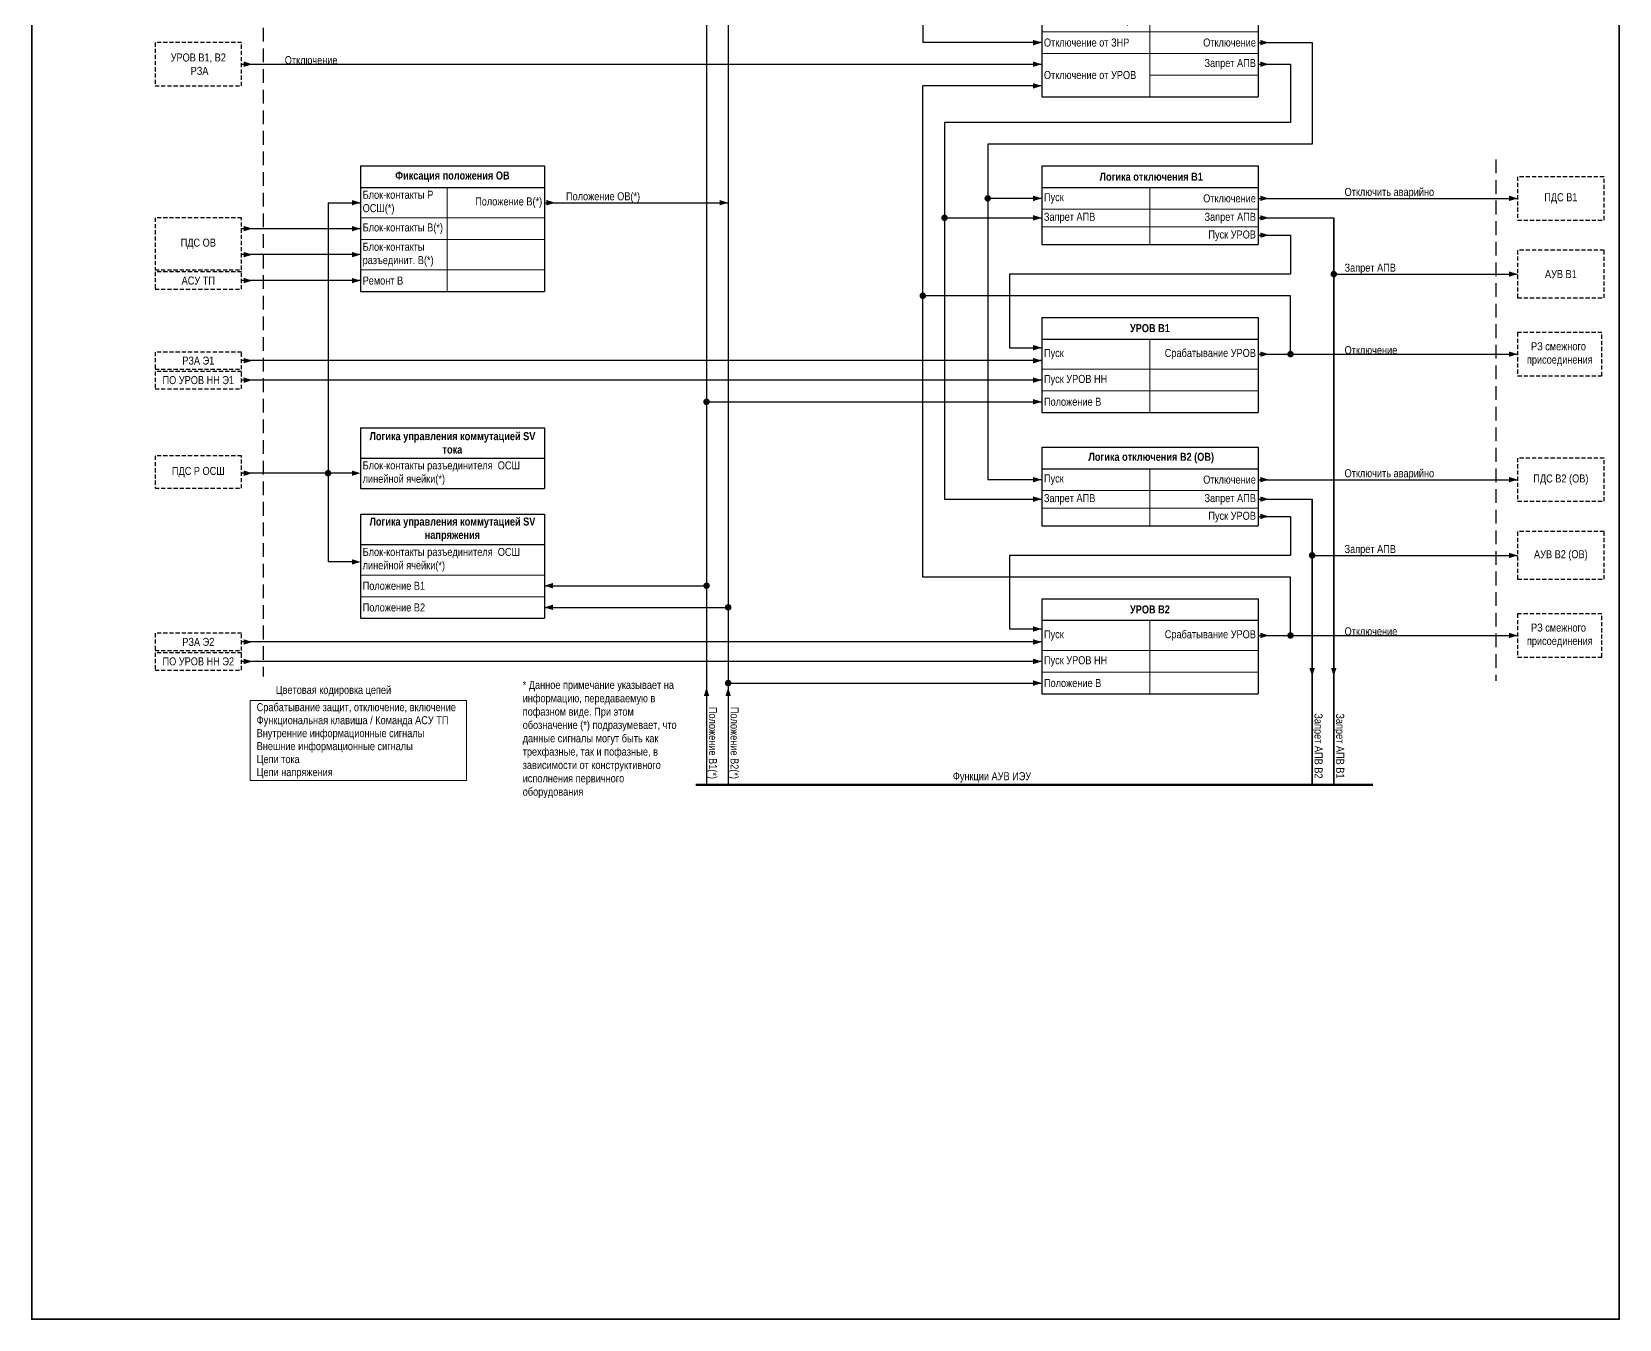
# Model space of a CAD drawing. Header units: millimetres. Extents: x -14593 to 14732, y -17400 to 5232.
# Drawn here: x 3988 to 4722, y -7016 to -6421 of the extents above; entities that cross this region are included whole.
import ezdxf
from ezdxf.enums import TextEntityAlignment as Align

# ---------------------------------------------------------------- set-up
doc = ezdxf.new("R2010")
doc.units = ezdxf.units.MM
doc.linetypes.add('штриховая2', pattern=[9.525, 6.35, -3.175])
for name, color, linetype, lineweight in [('Основная', 7, 'Continuous', 30), ('Отключение_включение', 1, 'Continuous', 30), ('Тонкая', 7, 'Continuous', 18), ('Цепи внешние', 84, 'Continuous', 30), ('Цепи внутренние', 5, 'Continuous', 30), ('Цепи ТН', 200, 'Continuous', 30), ('Цепи ТТ', 23, 'Continuous', 30), ('Цепь - ФК и АСУ', 132, 'Continuous', 30)]:
    doc.layers.add(name, color=color, linetype=linetype, lineweight=lineweight)
doc.layers.add('Рамка', color=8, linetype='Continuous', lineweight=35, plot=False)
doc.styles.add('Narrow', font='ARIALN.TTF')
doc.styles.add('Табл дан', font='ARIALN.TTF')
doc.styles.add('Табл загол', font='ARIALNB.TTF')

# ---------------------------------------------------------------- blocks, each defined once
blk = doc.blocks.new('*T410')
at = {"layer": 'Основная', "color": 0, "linetype": 'ByBlock', "lineweight": -2, "transparency": 16777216}
for p, q in [((0, 0), (100, 0)), ((0, 0), (0, -10)), ((100, 0), (100, -10))]:
    blk.add_line(p, q, dxfattribs=at)
at = {"layer": 'Основная', "color": 0, "linetype": 'ByBlock', "lineweight": 30, "transparency": 16777216}
for p, q in [((0, -10), (100, -10)), ((0, -10), (0, -70)), ((100, -10), (100, -70)), ((0, -70), (100, -70))]:
    blk.add_line(p, q, dxfattribs=at)
at = {"layer": 'Основная', "color": 0, "linetype": 'ByBlock', "lineweight": 18, "transparency": 16777216}
for p, q in [((50, -10), (50, -70)), ((0, -20), (100, -20)), ((0, -30), (100, -30)), ((0, -40), (100, -40)), ((0, -50), (100, -50)), ((50, -60), (100, -60))]:
    blk.add_line(p, q, dxfattribs=at)
at = {"layer": 'Основная', "color": 0, "transparency": 16777216, "char_height": 3.7}
for s, insert, width, attachment_point, style in [('{\\C256;Логика отключения}', (50, -5), 97, 5, 'Табл загол'), ('Пуск ТУ ОТФ', (99, -15), 48, 6, 'Табл дан'), ('Телеотключение', (1, -25), 48, 4, 'Табл дан'), ('Пуск ТО', (99, -25), 48, 6, 'Табл дан'), ('{\\C256;Отключение от защит}', (1, -35), 48, 4, 'Табл дан'), ('Отключение от ЗНР', (1, -45), 48, 4, 'Табл дан'), ('Отключение', (99, -45), 48, 6, 'Табл дан'), ('Отключение от УРОВ', (1, -60), 48, 4, 'Табл дан'), ('Запрет АПВ', (99, -55), 48, 6, 'Табл дан')]:
    blk.add_mtext(s, dxfattribs=dict(at, insert=insert, width=width, attachment_point=attachment_point, style=style))
blk = doc.blocks.new('Point')
at = {"layer": 'Основная', "color": 0, "const_width": 1.5}
blk.add_lwpolyline([(-0.75, 0, 1), (0.75, 0, 1)], format="xyb", close=True, dxfattribs=at)
blk = doc.blocks.new('*T411')
at = {"layer": 'Основная', "color": 0, "linetype": 'ByBlock', "lineweight": -2, "transparency": 16777216}
for p, q in [((0, 0), (100, 0)), ((0, 0), (0, -10)), ((100, 0), (100, -10))]:
    blk.add_line(p, q, dxfattribs=at)
at = {"layer": 'Основная', "color": 0, "linetype": 'ByBlock', "lineweight": 30, "transparency": 16777216}
for p, q in [((0, -10), (100, -10)), ((0, -10), (0, -44)), ((100, -10), (100, -44)), ((0, -44), (100, -44))]:
    blk.add_line(p, q, dxfattribs=at)
at = {"layer": 'Основная', "color": 0, "linetype": 'ByBlock', "lineweight": 18, "transparency": 16777216}
for p, q in [((50, -10), (50, -44)), ((0, -24), (100, -24)), ((0, -34), (100, -34))]:
    blk.add_line(p, q, dxfattribs=at)
at = {"layer": 'Основная', "color": 0, "transparency": 16777216, "char_height": 3.7}
for s, insert, width, attachment_point, style in [('{\\C256;УРОВ В1}', (50, -5), 97, 5, 'Табл загол'), ('{\\C256;Пуск}', (1, -17), 48, 4, 'Табл дан'), ('Срабатывание УРОВ', (99, -17), 48, 6, 'Табл дан'), ('Пуск УРОВ НН', (1, -29), 48, 4, 'Табл дан'), ('Положение В', (1, -39), 48, 4, 'Табл дан')]:
    blk.add_mtext(s, dxfattribs=dict(at, insert=insert, width=width, attachment_point=attachment_point, style=style))
blk = doc.blocks.new('*T412')
at = {"layer": 'Основная', "color": 0, "linetype": 'ByBlock', "lineweight": -2, "transparency": 16777216}
for p, q in [((0, 0), (100, 0)), ((0, 0), (0, -10)), ((100, 0), (100, -10))]:
    blk.add_line(p, q, dxfattribs=at)
at = {"layer": 'Основная', "color": 0, "linetype": 'ByBlock', "lineweight": 30, "transparency": 16777216}
for p, q in [((0, -10), (100, -10)), ((0, -10), (0, -36.33)), ((100, -10), (100, -36.33)), ((0, -36.33), (100, -36.33))]:
    blk.add_line(p, q, dxfattribs=at)
at = {"layer": 'Основная', "color": 0, "linetype": 'ByBlock', "lineweight": 18, "transparency": 16777216}
for p, q in [((50, -10), (50, -36.33)), ((0, -20), (100, -20)), ((0, -28.17), (100, -28.17))]:
    blk.add_line(p, q, dxfattribs=at)
at = {"layer": 'Основная', "color": 0, "transparency": 16777216, "char_height": 3.7}
for s, insert, width, attachment_point, style in [('{\\C256; Логика отключения В1}', (50, -5), 97, 5, 'Табл загол'), ('Пуск', (1, -15), 48, 4, 'Табл дан'), ('Отключение', (99, -15), 48, 6, 'Табл дан'), ('Запрет АПВ', (1, -24.08), 48, 4, 'Табл дан'), ('Запрет АПВ', (99, -24.08), 48, 6, 'Табл дан'), ('Пуск УРОВ', (99, -32.25), 48, 6, 'Табл дан')]:
    blk.add_mtext(s, dxfattribs=dict(at, insert=insert, width=width, attachment_point=attachment_point, style=style))
blk = doc.blocks.new('*T413')
at = {"layer": 'Основная', "color": 0, "linetype": 'ByBlock', "lineweight": -2, "transparency": 16777216}
for p, q in [((0, 0), (100, 0)), ((0, 0), (0, -10)), ((100, 0), (100, -10))]:
    blk.add_line(p, q, dxfattribs=at)
at = {"layer": 'Основная', "color": 0, "linetype": 'ByBlock', "lineweight": 30, "transparency": 16777216}
for p, q in [((0, -10), (100, -10)), ((0, -10), (0, -36.33)), ((100, -10), (100, -36.33)), ((0, -36.33), (100, -36.33))]:
    blk.add_line(p, q, dxfattribs=at)
at = {"layer": 'Основная', "color": 0, "linetype": 'ByBlock', "lineweight": 18, "transparency": 16777216}
for p, q in [((50, -10), (50, -36.33)), ((0, -20), (100, -20)), ((0, -28.17), (100, -28.17))]:
    blk.add_line(p, q, dxfattribs=at)
at = {"layer": 'Основная', "color": 0, "transparency": 16777216, "char_height": 3.7}
for s, insert, width, attachment_point, style in [('{\\C256; Логика отключения В2 (ОВ)}', (50, -5), 97, 5, 'Табл загол'), ('Пуск', (1, -15), 48, 4, 'Табл дан'), ('Отключение', (99, -15), 48, 6, 'Табл дан'), ('Запрет АПВ', (1, -24.08), 48, 4, 'Табл дан'), ('Запрет АПВ', (99, -24.08), 48, 6, 'Табл дан'), ('Пуск УРОВ', (99, -32.25), 48, 6, 'Табл дан')]:
    blk.add_mtext(s, dxfattribs=dict(at, insert=insert, width=width, attachment_point=attachment_point, style=style))
blk = doc.blocks.new('*T414')
at = {"layer": 'Основная', "color": 0, "linetype": 'ByBlock', "lineweight": -2, "transparency": 16777216}
for p, q in [((0, 0), (100, 0)), ((0, 0), (0, -10)), ((100, 0), (100, -10))]:
    blk.add_line(p, q, dxfattribs=at)
at = {"layer": 'Основная', "color": 0, "linetype": 'ByBlock', "lineweight": 30, "transparency": 16777216}
for p, q in [((0, -10), (100, -10)), ((0, -10), (0, -44)), ((100, -10), (100, -44)), ((0, -44), (100, -44))]:
    blk.add_line(p, q, dxfattribs=at)
at = {"layer": 'Основная', "color": 0, "linetype": 'ByBlock', "lineweight": 18, "transparency": 16777216}
for p, q in [((50, -10), (50, -44)), ((0, -24), (100, -24)), ((0, -34), (100, -34))]:
    blk.add_line(p, q, dxfattribs=at)
at = {"layer": 'Основная', "color": 0, "transparency": 16777216, "char_height": 3.7}
for s, insert, width, attachment_point, style in [('{\\C256;УРОВ В2}', (50, -5), 97, 5, 'Табл загол'), ('{\\C256;Пуск}', (1, -17), 48, 4, 'Табл дан'), ('Срабатывание УРОВ', (99, -17), 48, 6, 'Табл дан'), ('Пуск УРОВ НН', (1, -29), 48, 4, 'Табл дан'), ('Положение В', (1, -39), 48, 4, 'Табл дан')]:
    blk.add_mtext(s, dxfattribs=dict(at, insert=insert, width=width, attachment_point=attachment_point, style=style))
blk = doc.blocks.new('*T415')
at = {"layer": 'Основная', "color": 0, "linetype": 'ByBlock', "lineweight": -2, "transparency": 16777216}
for p, q in [((0, 0), (85, 0)), ((0, 0), (0, -14)), ((85, 0), (85, -14))]:
    blk.add_line(p, q, dxfattribs=at)
at = {"layer": 'Основная', "color": 0, "linetype": 'ByBlock', "lineweight": 30, "transparency": 16777216}
for p, q in [((0, -14), (85, -14)), ((0, -14), (0, -28.08)), ((85, -14), (85, -28.08)), ((0, -28.08), (85, -28.08))]:
    blk.add_line(p, q, dxfattribs=at)
at = {"layer": 'Основная', "color": 0, "transparency": 16777216, "char_height": 3.7}
for s, insert, width, attachment_point, style in [('Логика управления коммутацией SV тока', (42.5, -7), 82, 5, 'Табл загол'), ('Блок-контакты разъединителя  ОСШ линейной ячейки(*)', (1, -21.04), 83, 4, 'Табл дан')]:
    blk.add_mtext(s, dxfattribs=dict(at, insert=insert, width=width, attachment_point=attachment_point, style=style))
blk = doc.blocks.new('*T416')
at = {"layer": 'Основная', "color": 0, "linetype": 'ByBlock', "lineweight": -2, "transparency": 16777216}
for p, q in [((0, 0), (85, 0)), ((0, 0), (0, -14)), ((85, 0), (85, -14))]:
    blk.add_line(p, q, dxfattribs=at)
at = {"layer": 'Основная', "color": 0, "linetype": 'ByBlock', "lineweight": 30, "transparency": 16777216}
for p, q in [((0, -14), (85, -14)), ((0, -14), (0, -48.08)), ((85, -14), (85, -48.08)), ((0, -48.08), (85, -48.08))]:
    blk.add_line(p, q, dxfattribs=at)
at = {"layer": 'Основная', "color": 0, "linetype": 'ByBlock', "lineweight": 18, "transparency": 16777216}
for p, q in [((0, -28.08), (85, -28.08)), ((0, -38.08), (85, -38.08))]:
    blk.add_line(p, q, dxfattribs=at)
at = {"layer": 'Основная', "color": 0, "transparency": 16777216, "char_height": 3.7}
for s, insert, width, attachment_point, style in [('Логика управления коммутацией SV напряжения', (42.5, -7), 82, 5, 'Табл загол'), ('Блок-контакты разъединителя  ОСШ линейной ячейки(*)', (1, -21.04), 83, 4, 'Табл дан'), ('\\A1;Положение В1', (1, -33.08), 83, 4, 'Табл дан'), ('\\A1;Положение В2', (1, -43.08), 83, 4, 'Табл дан')]:
    blk.add_mtext(s, dxfattribs=dict(at, insert=insert, width=width, attachment_point=attachment_point, style=style))
blk = doc.blocks.new('*T417')
at = {"layer": 'Основная', "color": 0, "linetype": 'ByBlock', "lineweight": -2, "transparency": 16777216}
for p, q in [((0, 0), (85, 0)), ((0, 0), (0, -10)), ((85, 0), (85, -10))]:
    blk.add_line(p, q, dxfattribs=at)
at = {"layer": 'Основная', "color": 0, "linetype": 'ByBlock', "lineweight": 30, "transparency": 16777216}
for p, q in [((0, -10), (85, -10)), ((0, -10), (0, -58.04)), ((85, -10), (85, -58.04)), ((0, -58.04), (85, -58.04))]:
    blk.add_line(p, q, dxfattribs=at)
at = {"layer": 'Основная', "color": 0, "linetype": 'ByBlock', "lineweight": 18, "transparency": 16777216}
for p, q in [((40, -10), (40, -58.04)), ((0, -24.02), (85, -24.02)), ((0, -34.02), (85, -34.02)), ((0, -48.04), (85, -48.04))]:
    blk.add_line(p, q, dxfattribs=at)
at = {"layer": 'Основная', "color": 0, "transparency": 16777216, "char_height": 3.7}
for s, insert, width, attachment_point, style in [('Фиксация положения ОВ', (42.5, -5), 82, 5, 'Табл загол'), ('Блок-контакты Р  ОСШ(*)', (1, -17.01), 38, 4, 'Табл дан'), ('\\A1;Положение В(*)', (84, -17.01), 43, 6, 'Табл дан'), ('Блок-контакты В(*)', (1, -29.02), 38, 4, 'Табл дан'), ('Блок-контакты разъединит. В(*)', (1, -41.03), 38, 4, 'Табл дан'), ('Ремонт В', (1, -53.04), 38, 4, 'Табл дан')]:
    blk.add_mtext(s, dxfattribs=dict(at, insert=insert, width=width, attachment_point=attachment_point, style=style))

msp = doc.modelspace()

# ---------------------------------------------------------------- linework, layer by layer
at = {"layer": 'Отключение_включение'}
for points in [[(4400, -6356), (4400, -6426)], [(4580, -6426), (4580, -6473)], [(4085, -6436), (4455, -6436)], [(4455, -6446), (4400, -6446)], [(4400, -6673), (4400, -6446)], [(4580, -6473), (4430, -6473)], [(4430, -6473), (4430, -6498)], [(4455, -6498), (4430, -6498)], [(4430, -6498), (4430, -6628)], [(4555, -6498), (4675, -6498)], [(4570, -6543), (4400, -6543)], [(4570, -6570), (4570, -6543)], [(4455, -6628), (4430, -6628)], [(4555, -6628), (4675, -6628)], [(4570, -6673), (4400, -6673)], [(4570, -6700), (4570, -6673)]]:
    msp.add_lwpolyline(points, dxfattribs=at)
at = {"layer": 'Отключение_включение', "ltscale": 0.3}
for points in [[(4455, -6426), (4400, -6426)], [(4555, -6426), (4580, -6426)], [(4555, -6570), (4675, -6570)], [(4555, -6700), (4675, -6700)]]:
    msp.add_lwpolyline(points, dxfattribs=at)
for points in [[(4455, -6426, 0, 2.5, 0), (4451, -6426, 0, 0, 0)], [(4560, -6426, 0, 2.5, 0), (4556, -6426, 0, 0, 0)], [(4090, -6436, 0, 2.5, 0), (4086, -6436, 0, 0, 0)], [(4455, -6436, 0, 2.5, 0), (4451, -6436, 0, 0, 0)], [(4455, -6446, 0, 2.5, 0), (4451, -6446, 0, 0, 0)], [(4455, -6498, 0, 2.5, 0), (4451, -6498, 0, 0, 0)], [(4560, -6498, 0, 2.5, 0), (4556, -6498, 0, 0, 0)], [(4675, -6498, 0, 2.5, 0), (4671, -6498, 0, 0, 0)], [(4560, -6570, 0, 2.5, 0), (4556, -6570, 0, 0, 0)], [(4675, -6570, 0, 2.5, 0), (4671, -6570, 0, 0, 0)], [(4455, -6628, 0, 2.5, 0), (4451, -6628, 0, 0, 0)], [(4560, -6628, 0, 2.5, 0), (4556, -6628, 0, 0, 0)], [(4675, -6628, 0, 2.5, 0), (4671, -6628, 0, 0, 0)], [(4560, -6700, 0, 2.5, 0), (4556, -6700, 0, 0, 0)], [(4675, -6700, 0, 2.5, 0), (4671, -6700, 0, 0, 0)]]:
    msp.add_lwpolyline(points, format="xyseb", dxfattribs=at)
at = {"layer": 'Рамка', "color": 1}
msp.add_lwpolyline([(3988, -5719), (4722, -5719), (4722, -7016), (3988, -7016)], close=True, dxfattribs=at)
at = {"layer": 'Тонкая', "ltscale": 0.3}
msp.add_lwpolyline([(4089, -6730), (4189, -6730), (4189, -6767), (4089, -6767)], close=True, dxfattribs=at)
at = {"layer": 'Цепи внешние', "linetype": 'штриховая2', "ltscale": 0.3}
for points in [[(4085, -6426), (4045, -6426), (4045, -6446), (4085, -6446)], [(4715, -6488), (4675, -6488), (4675, -6508), (4715, -6508)], [(4085, -6507), (4045, -6507), (4045, -6531), (4085, -6531)], [(4715, -6522), (4675, -6522), (4675, -6544), (4715, -6544)], [(4085, -6532), (4045, -6532), (4045, -6540), (4085, -6540)], [(4714, -6560), (4675, -6560), (4675, -6580), (4714, -6580)], [(4085, -6569), (4045, -6569), (4045, -6577), (4085, -6577)], [(4085, -6578), (4045, -6578), (4045, -6586), (4085, -6586)], [(4085, -6617), (4045, -6617), (4045, -6632), (4085, -6632)], [(4715, -6618), (4675, -6618), (4675, -6638), (4715, -6638)], [(4715, -6652), (4675, -6652), (4675, -6674), (4715, -6674)], [(4714, -6690), (4675, -6690), (4675, -6710), (4714, -6710)], [(4085, -6699), (4045, -6699), (4045, -6707), (4085, -6707)], [(4085, -6708), (4045, -6708), (4045, -6716), (4085, -6716)]]:
    msp.add_lwpolyline(points, close=True, dxfattribs=at)
at = {"layer": 'Цепи внешние'}
for points in [[(4125, -6500), (4125, -6666)], [(4125, -6500), (4140, -6500)], [(4140, -6512), (4085, -6512)], [(4140, -6524), (4085, -6524)], [(4140, -6536), (4085, -6536)], [(4455, -6573), (4085, -6573)], [(4455, -6582), (4085, -6582)], [(4138, -6625), (4085, -6625)], [(4138, -6666), (4125, -6666)], [(4455, -6703), (4085, -6703)], [(4455, -6712), (4085, -6712)]]:
    msp.add_lwpolyline(points, dxfattribs=at)
at = {"layer": 'Цепи внешние', "ltscale": 0.3}
for points in [[(4140, -6500, 0, 2.5, 0), (4136, -6500, 0, 0, 0)], [(4090, -6512, 0, 2.5, 0), (4086, -6512, 0, 0, 0)], [(4140, -6512, 0, 2.5, 0), (4136, -6512, 0, 0, 0)], [(4090, -6524, 0, 2.5, 0), (4086, -6524, 0, 0, 0)], [(4140, -6524, 0, 2.5, 0), (4136, -6524, 0, 0, 0)], [(4675, -6533, 0, 2.5, 0), (4671, -6533, 0, 0, 0)], [(4090, -6536, 0, 2.5, 0), (4086, -6536, 0, 0, 0)], [(4140, -6536, 0, 2.5, 0), (4136, -6536, 0, 0, 0)], [(4090, -6573, 0, 2.5, 0), (4086, -6573, 0, 0, 0)], [(4455, -6573, 0, 2.5, 0), (4451, -6573, 0, 0, 0)], [(4090, -6582, 0, 2.5, 0), (4086, -6582, 0, 0, 0)], [(4455, -6582, 0, 2.5, 0), (4451, -6582, 0, 0, 0)], [(4090, -6625, 0, 2.5, 0), (4086, -6625, 0, 0, 0)], [(4140, -6625, 0, 2.5, 0), (4136, -6625, 0, 0, 0)], [(4675, -6663, 0, 2.5, 0), (4671, -6663, 0, 0, 0)], [(4140, -6666, 0, 2.5, 0), (4136, -6666, 0, 0, 0)], [(4090, -6703, 0, 2.5, 0), (4086, -6703, 0, 0, 0)], [(4455, -6703, 0, 2.5, 0), (4451, -6703, 0, 0, 0)], [(4090, -6712, 0, 2.5, 0), (4086, -6712, 0, 0, 0)], [(4455, -6712, 0, 2.5, 0), (4451, -6712, 0, 0, 0)]]:
    msp.add_lwpolyline(points, format="xyseb", dxfattribs=at)
for points in [[(4590, -6533), (4675, -6533)], [(4580, -6663), (4675, -6663)]]:
    msp.add_lwpolyline(points, dxfattribs=at)
at = {"layer": 'Цепи внутренние', "linetype": 'штриховая2'}
for points in [[(4095, -6143), (4095, -6719)], [(4665, -6480), (4665, -6721)]]:
    msp.add_lwpolyline(points, dxfattribs=at)
at = {"layer": 'Цепи внутренние', "ltscale": 0.3}
for points in [[(4310, -6395), (4310, -6769)], [(4300, -6405), (4300, -6769)]]:
    msp.add_lwpolyline(points, dxfattribs=at)
for points in [[(4560, -6436, 0, 2.5, 0), (4556, -6436, 0, 0, 0)], [(4230, -6500, 0, 2.5, 0), (4226, -6500, 0, 0, 0)], [(4310, -6500, 0, 2.5, 0), (4306, -6500, 0, 0, 0)], [(4455, -6507, 0, 2.5, 0), (4451, -6507, 0, 0, 0)], [(4560, -6507, 0, 2.5, 0), (4556, -6507, 0, 0, 0)], [(4560, -6515, 0, 2.5, 0), (4556, -6515, 0, 0, 0)], [(4455, -6567, 0, 2.5, 0), (4451, -6567, 0, 0, 0)], [(4455, -6592, 0, 2.5, 0), (4451, -6592, 0, 0, 0)], [(4455, -6637, 0, 2.5, 0), (4451, -6637, 0, 0, 0)], [(4560, -6637, 0, 2.5, 0), (4556, -6637, 0, 0, 0)], [(4560, -6645, 0, 2.5, 0), (4556, -6645, 0, 0, 0)], [(4225, -6677, 0, 2.5, 0), (4229, -6677, 0, 0, 0)], [(4225, -6687, 0, 2.5, 0), (4229, -6687, 0, 0, 0)], [(4455, -6697, 0, 2.5, 0), (4451, -6697, 0, 0, 0)], [(4580, -6719, 0, 2.5, 0), (4580, -6715, 0, 0, 0)], [(4590, -6719, 0, 2.5, 0), (4590, -6715, 0, 0, 0)], [(4300, -6724, 0, 2.5, 0), (4300, -6728, 0, 0, 0)], [(4310, -6724, 0, 2.5, 0), (4310, -6728, 0, 0, 0)], [(4455, -6722, 0, 2.5, 0), (4451, -6722, 0, 0, 0)]]:
    msp.add_lwpolyline(points, format="xyseb", dxfattribs=at)
at = {"layer": 'Цепи внутренние'}
for points in [[(4555, -6436), (4570, -6436)], [(4570, -6436), (4570, -6463)], [(4570, -6463), (4410, -6463)], [(4410, -6463), (4410, -6507)], [(4225, -6500), (4310, -6500)], [(4410, -6507), (4455, -6507)], [(4410, -6507), (4410, -6637)], [(4555, -6507), (4590, -6507)], [(4590, -6507), (4590, -6769)], [(4590, -6769), (4590, -6507)], [(4555, -6515), (4570, -6515)], [(4570, -6515), (4570, -6533)], [(4570, -6533), (4440, -6533)], [(4440, -6533), (4440, -6567)], [(4440, -6567), (4455, -6567)], [(4300, -6592), (4455, -6592)], [(4410, -6637), (4455, -6637)], [(4555, -6637), (4580, -6637)], [(4580, -6637), (4580, -6769)], [(4580, -6769), (4580, -6637)], [(4555, -6645), (4570, -6645)], [(4570, -6645), (4570, -6663)], [(4570, -6663), (4440, -6663)], [(4440, -6663), (4440, -6697)], [(4225, -6677), (4300, -6677)], [(4225, -6687), (4310, -6687)], [(4440, -6697), (4455, -6697)], [(4310, -6722), (4340, -6722), (4340, -6722)], [(4340, -6722), (4455, -6722)]]:
    msp.add_lwpolyline(points, dxfattribs=at)
at = {"layer": 'Цепи внутренние', "lineweight": 60}
msp.add_lwpolyline([(4295, -6769), (4608, -6769)], dxfattribs=at)

# ---------------------------------------------------------------- block references
for name, p in [('*T410', (4455, -6381)), ('*T417', (4140, -6482.97)), ('*T412', (4455, -6483)), ('*T411', (4455, -6553)), ('*T415', (4140, -6604)), ('*T413', (4455, -6613)), ('*T416', (4140, -6644)), ('*T414', (4455, -6683))]:
    msp.add_blockref(name, p)
at = {"layer": 'Отключение_включение'}
for p in [(4430, -6498), (4400, -6543), (4570, -6570), (4570, -6700)]:
    msp.add_blockref('Point', p, dxfattribs=at)
at = {"layer": 'Цепи внешние'}
for p in [(4590, -6533), (4125, -6625), (4580, -6663)]:
    msp.add_blockref('Point', p, dxfattribs=at)
at = {"layer": 'Цепи внутренние'}
for p in [(4410, -6507), (4300, -6592), (4300, -6677), (4310, -6687), (4310, -6722)]:
    msp.add_blockref('Point', p, dxfattribs=at)

# ---------------------------------------------------------------- texts
at = {"layer": 'Основная', "style": 'Narrow'}
msp.add_text('Цветовая кодировка цепей', height=3.7, dxfattribs=at).set_placement((4127.5, -6727), align=Align.CENTER)
at = {"layer": 'Основная', "char_height": 3.7, "style": 'Narrow'}
for s, insert, width, attachment_point in [('УРОВ В1, В2\\P РЗА', (4065, -6436), 40, 5), ('Отключение', (4105, -6436), 65, 7), ('Положение ОВ(*)', (4235, -6500), 65, 7), ('Отключить аварийно', (4595, -6498), 124, 7), ('ПДС В1', (4695, -6498), 40, 5), ('ПДС ОВ', (4065, -6519), 40, 5), ('Запрет АПВ', (4595, -6533), 64, 7), ('АУВ В1', (4695, -6533), 40, 5), ('АСУ ТП', (4065, -6536), 40, 5), ('Отключение', (4595, -6570), 105, 7), ('РЗ смежного  присоединения ', (4694.5, -6570), 39, 5), ('РЗА Э1', (4065, -6573), 40, 5), ('ПО УРОВ НН Э1', (4065, -6582), 40, 5), ('ПДС Р ОСШ', (4065, -6624.5), 40, 5), ('Отключить аварийно', (4595, -6628), 124, 7), ('ПДС В2 (ОВ)', (4695, -6628), 40, 5), ('Запрет АПВ', (4595, -6663), 64, 7), ('АУВ В2 (ОВ)', (4695, -6663), 40, 5), ('РЗА Э2', (4065, -6703), 40, 5), ('Отключение', (4595, -6700), 105, 7), ('РЗ смежного  присоединения ', (4694.5, -6700), 39, 5), ('ПО УРОВ НН Э2', (4065, -6712), 40, 5), ('* Данное примечание указывает на информацию, передаваемую в пофазном виде. При этом обозначение (*) подразумевает, что данные сигналы могут быть как трехфазные, так и пофазные, в зависимости от конструктивного исполнения первичного оборудования', (4215, -6721), 75.9096, 1), ('Функции АУВ ИЭУ', (4432, -6768), 55, 8)]:
    msp.add_mtext(s, dxfattribs=dict(at, insert=insert, width=width, attachment_point=attachment_point))
at = {"layer": 'Основная', "char_height": 3.7, "width": 65, "attachment_point": 7, "rotation": 270, "style": 'Narrow'}
for s, insert in [('Положение В1(*)', (4300, -6733)), ('Положение В2(*)', (4310, -6733)), ('Запрет АПВ В2', (4580, -6736)), ('Запрет АПВ В1', (4590, -6736))]:
    msp.add_mtext(s, dxfattribs=dict(at, insert=insert))
at = {"layer": 'Отключение_включение', "style": 'Narrow'}
msp.add_text('Срабатывание защит, отключение, включение', height=3.7, dxfattribs=at).set_placement((4092, -6735))
at = {"layer": 'Цепи внешние', "style": 'Narrow'}
msp.add_text('Внешние информационные сигналы', height=3.7, dxfattribs=at).set_placement((4092, -6753))
at = {"layer": 'Цепи внутренние', "style": 'Narrow'}
msp.add_text('Внутренние информационные сигналы', height=3.7, dxfattribs=at).set_placement((4092, -6747))
at = {"layer": 'Цепи ТН', "style": 'Narrow'}
msp.add_text('Цепи напряжения', height=3.7, dxfattribs=at).set_placement((4092, -6765))
at = {"layer": 'Цепи ТТ', "style": 'Narrow'}
msp.add_text('Цепи тока', height=3.7, dxfattribs=at).set_placement((4092, -6759))
at = {"layer": 'Цепь - ФК и АСУ', "style": 'Narrow'}
msp.add_text('Функциональная клавиша / Команда АСУ ТП', height=3.7, dxfattribs=at).set_placement((4092, -6741))

doc.saveas('drawing.dxf')
